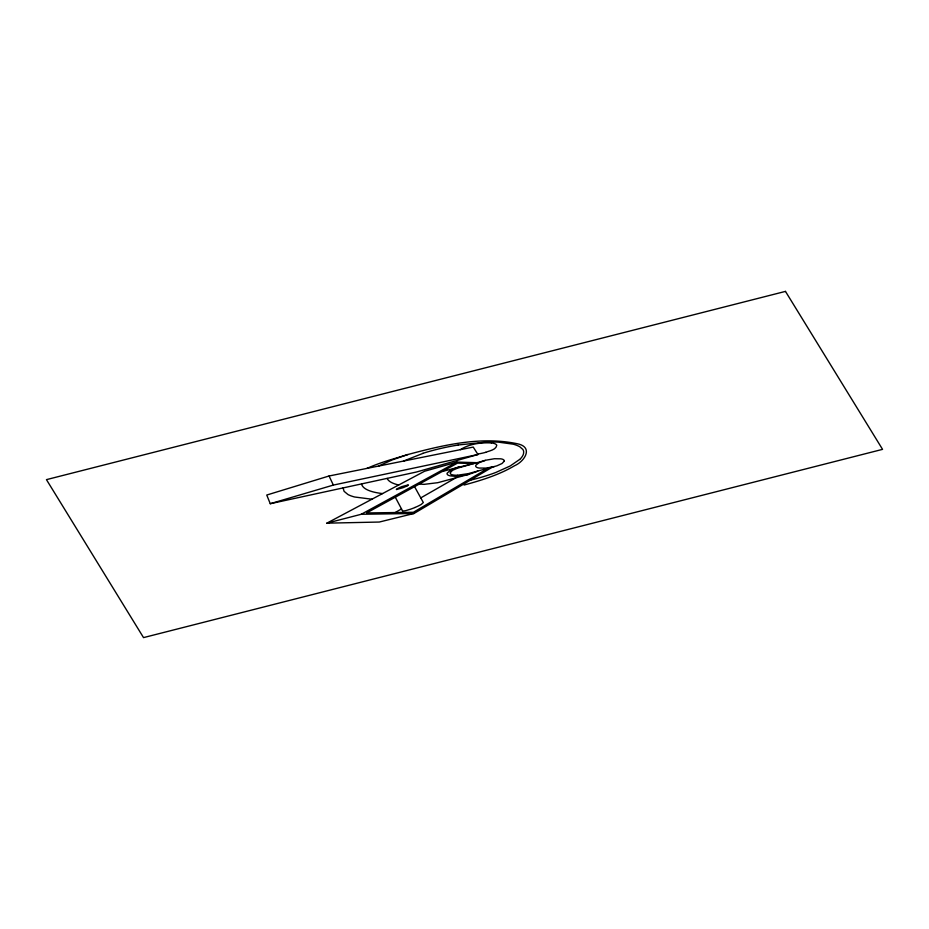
<?xml version="1.0" encoding="UTF-8"?>
<svg xmlns="http://www.w3.org/2000/svg" width="929" height="929" viewBox="0 0 929 929"><rect width="100%" height="100%" fill="white"/><g stroke="black" fill="none" stroke-linecap="round" stroke-linejoin="round"><path stroke-width="1.39" d="M343.056 487.922L344.102 491.336L347.98 494.53A187.612 33.549 -13.7 0 0 354.657 497.003L371.925 499.221M504.203 461.202L502.02 463.513L496.899 465.824L468.657 473.523M450.344 472.269L452.853 470.167L457.695 468.088L486.018 460.169L494.414 458.729L500.777 458.821A36.161 6.468 -13.7 0 1 504.192 461.214M519.613 459.472L510.172 465.986L495.889 472.431A44.058 7.873 -13.7 0 1 471.212 479.956L471.003 479.991M460.389 449.659C469.412 443.83 480.839 442.378 491.395 442.947M476.983 462.677L456.929 462.085L424.576 471.247L326.857 523.166L379.287 522.04L413.986 513.493L492.382 467.124M488.097 468.286L413.359 512.297L366.583 512.947L457.544 463.106L473.767 463.571M395.162 512.553L401.491 508.929M420.767 497.898L455.814 477.843M326.857 523.166L361.265 514.271L456.929 462.085M406.995 485.913L405.172 486.784A25.466 4.552 -13.7 0 1 402.872 487.748L396.532 489.525M378.393 466.103L392.317 459.867L407.947 454.502M403.534 461.063L423.055 453.34M366.967 468.39L372.459 466.068A56.89 10.173 -13.7 0 1 390.273 459.855L408.284 454.409C443.388 445.049 480.967 436.096 517.221 443.737C533.734 446.988 524.804 461.26 514.712 465.65C499.059 474.905 481.501 480.316 464.059 485.043M414.949 507.501L414.439 507.71A24.259 4.343 -13.7 0 1 410.757 509.115L406.112 510.544A3.577 0.639 -13.7 0 1 402.42 510.799M329.052 475.996L266.751 495.041L270.258 503.704L416.366 472.037L477.959 454.513L473.244 447.081L329.052 475.996L333.36 485.077L477.959 454.513M270.258 503.704L333.36 485.077M485.751 452.307C489.42 450.739 496.063 449.973 496.771 445.281A48.262 8.628 -13.7 0 0 491.383 442.947M485.344 460.354L479.294 462.607L476.078 464.988A31.934 5.713 -13.7 0 0 475.892 466.613L476.205 466.985A36.475 6.526 -13.7 0 0 479.062 468.042L486.064 468.1L494.298 466.602M442.32 471.444L467.09 465.139A16.571 2.961 -13.7 0 1 468.959 464.906M458.88 466.834L450.6 470.039L447.104 473.233A41.875 7.49 -13.7 0 0 450.31 475.869L455.001 476.275A25.489 4.552 -13.7 0 0 457.219 476.194L467.38 474.696A11.043 1.974 -13.7 0 0 469.354 474.196L476.461 471.711A16.606 2.973 -13.7 0 0 477.761 471.073M469.354 474.196L439.614 482.197A11.752 2.102 -13.7 0 1 437.605 482.708L424.135 484.346A30.007 5.365 -13.7 0 1 419.734 483.823M468.286 473.627L457.358 475.253M458.218 444.979L485.89 442.111A118.866 21.251 -13.7 0 1 498.374 442.134L513.168 444.178A175.151 31.319 -13.7 0 1 519.868 446.826L522.83 449.415A144.773 25.884 -13.7 0 1 523.666 451.796L523.584 453.224A134.113 23.98 -13.7 0 1 519.775 459.449M361.265 514.271L413.986 513.493M398.715 484.984L397.554 484.706A167.011 29.867 -13.7 0 1 387.625 479.259L387.149 478.423M414.555 486.657L423.322 502.519L421.325 504.389A34.478 6.166 -13.7 0 1 414.926 507.501M395.301 497.212L402.478 510.787M485.774 452.318A13.18 2.357 -13.7 0 1 477.703 454.037M457.312 475.276A32.201 5.76 -13.7 0 1 450.646 472.211M406.914 485.925A7.571 1.359 -13.7 0 0 408.377 484.857L401.955 486.599A25.629 4.587 -13.7 0 0 399.667 487.551L397.833 488.433A7.699 1.382 -13.7 0 0 396.393 489.513M422.916 453.317A46.264 8.268 -13.7 0 1 458.113 445.049M382.504 493.589A185.44 33.154 -13.7 0 1 361.532 483.916M785.469 291.392L46.45 479.643L143.53 637.608L882.55 449.357L785.469 291.392"/></g></svg>
